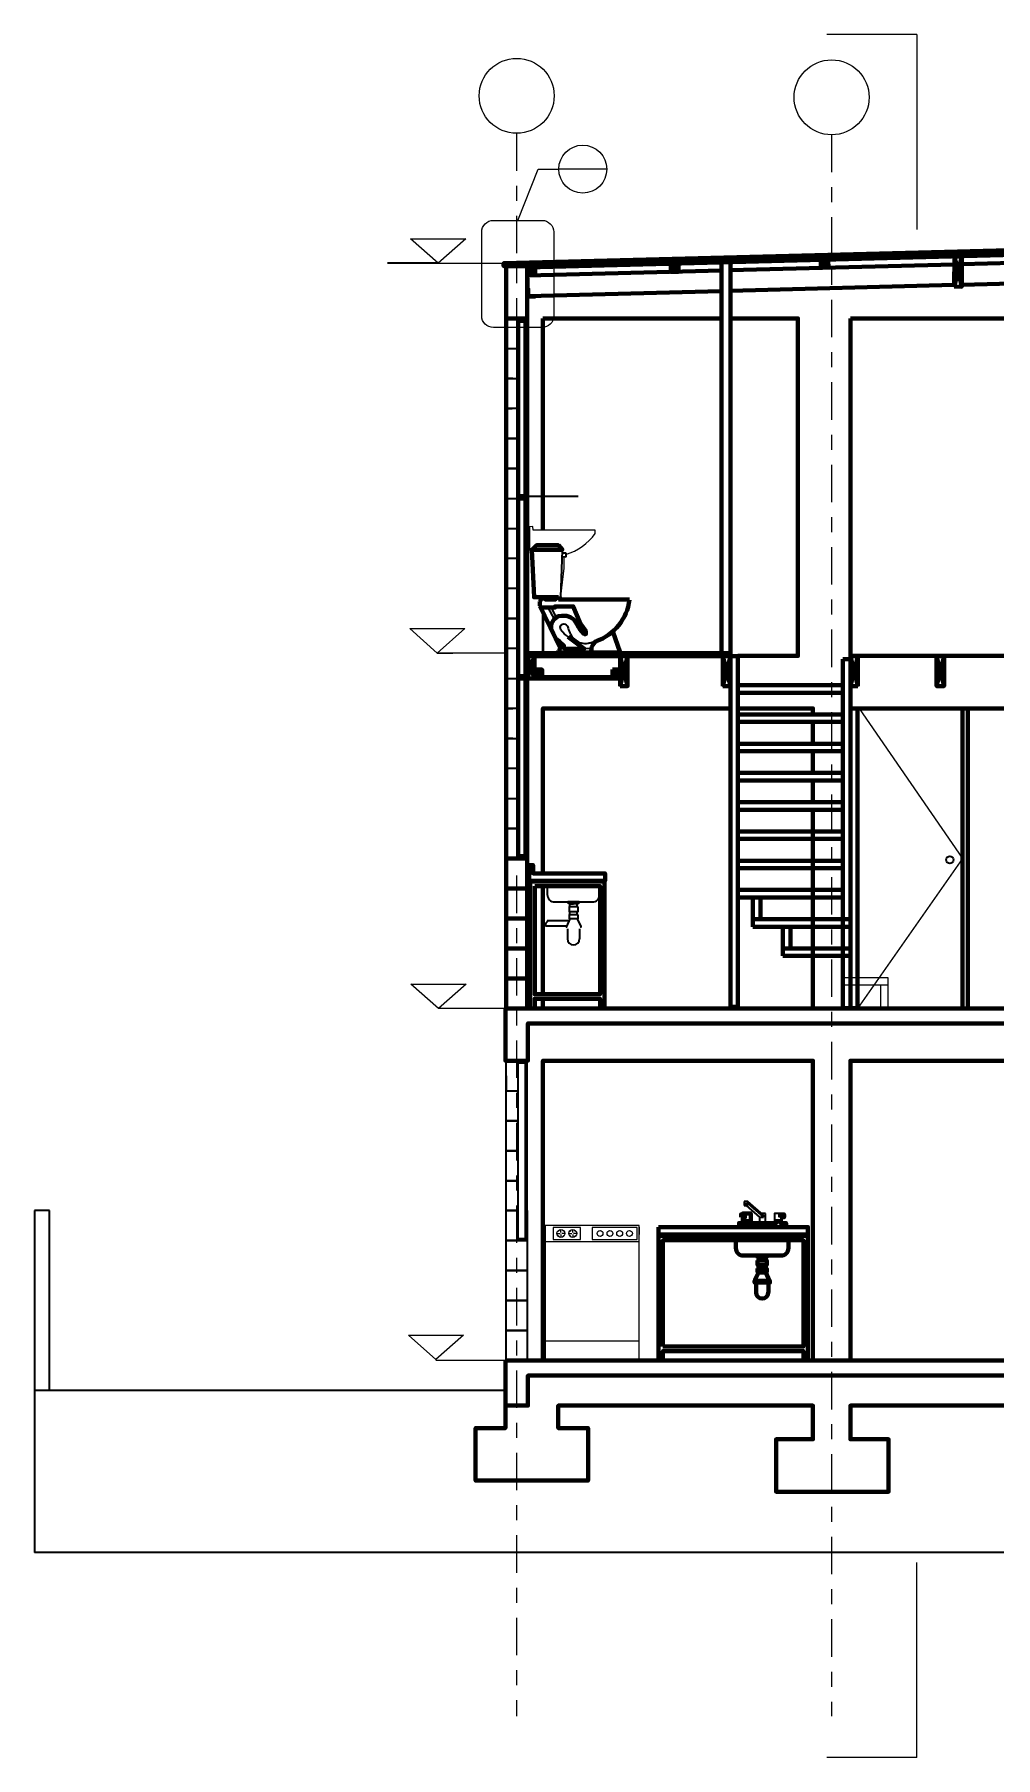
# Model space of a CAD drawing. Header units: metres. Extents: x -111 to 15, y -108 to -10.
# Drawn here: x -110.85 to -104.45, y -34.11 to -22.62 of the extents above; entities that cross this region are included whole.
import ezdxf

# ---------------------------------------------------------------- set-up
doc = ezdxf.new("R2010")
doc.units = ezdxf.units.M
doc.header["$LTSCALE"] = 5
doc.header["$MEASUREMENT"] = 0
doc.linetypes.add('CENTER', pattern=[2, 1.25, -0.25, 0.25, -0.25])
for name, color, linetype, lineweight in [('A-ANNO-SYMB', 3, 'Continuous', 18), ('A-ELEV-MBE1', 7, 'Continuous', 35), ('A-ELEV-MBE2', 4, 'Continuous', 25), ('A-SECT-MCUT', 7, 'Continuous', 35), ('freecad trace layer', 30, 'Continuous', 100)]:
    doc.layers.add(name, color=color, linetype=linetype, lineweight=lineweight)

msp = doc.modelspace()

# ---------------------------------------------------------------- linework, layer by layer
at = {"layer": 'A-ANNO-SYMB', "ltscale": 0.2}
for p, q in [((-104.969, -22.616), (-105.569, -22.616)), ((-104.969, -22.616), (-104.969, -23.916)), ((-104.969, -34.107), (-104.969, -32.807)), ((-104.969, -34.107), (-105.569, -34.107))]:
    msp.add_line(p, q, dxfattribs=at)
at = {"layer": 'A-ANNO-SYMB'}
for p, q in [((-107.631, -23.856), (-107.494, -23.514)), ((-107.494, -23.514), (-107.357, -23.514)), ((-107.037, -23.514), (-107.357, -23.514)), ((-107.531, -25.898), (-107.553, -25.899)), ((-107.553, -25.899), (-107.553, -26.053)), ((-107.528, -25.921), (-107.531, -25.898)), ((-107.114, -25.921), (-107.528, -25.921)), ((-107.114, -25.944), (-107.114, -25.921)), ((-107.553, -26.053), (-107.537, -26.053)), ((-107.341, -26.343), (-107.322, -26.176)), ((-107.322, -26.176), (-107.322, -26.1)), ((-107.339, -26.385), (-107.341, -26.343))]:
    msp.add_line(p, q, dxfattribs=at)
at = {"layer": 'A-ANNO-SYMB', "ltscale": 0.003}
for p, q in [((-105.463, -27.756), (-105.463, -28.711)), ((-105.463, -28.566), (-105.463, -28.711)), ((-105.463, -28.761), (-105.463, -29.111)), ((-105.463, -28.906), (-105.163, -28.906)), ((-105.163, -28.956), (-105.463, -28.956)), ((-105.213, -28.956), (-105.213, -29.111)), ((-105.163, -28.906), (-105.163, -29.111)), ((-107.447, -30.665), (-106.821, -30.665)), ((-107.369, -30.612), (-107.349, -30.612)), ((-107.356, -30.599), (-107.361, -30.594)), ((-107.361, -30.631), (-107.356, -30.625)), ((-107.343, -30.606), (-107.343, -30.586)), ((-107.343, -30.619), (-107.343, -30.639)), ((-107.316, -30.612), (-107.336, -30.612)), ((-107.325, -30.595), (-107.329, -30.599)), ((-107.329, -30.625), (-107.324, -30.631)), ((-107.29, -30.612), (-107.271, -30.612)), ((-107.283, -30.631), (-107.277, -30.625)), ((-107.277, -30.599), (-107.282, -30.594)), ((-107.264, -30.606), (-107.264, -30.586)), ((-107.264, -30.619), (-107.264, -30.639)), ((-107.238, -30.612), (-107.258, -30.612)), ((-107.246, -30.595), (-107.251, -30.599)), ((-107.251, -30.625), (-107.246, -30.631)), ((-106.821, -30.569), (-106.821, -30.619)), ((-106.821, -31.33), (-107.447, -31.33)), ((-107.713, -31.76), (-107.713, -31.91)), ((-107.361, -31.76), (-105.663, -31.76)), ((-107.361, -31.76), (-107.361, -31.91)), ((-105.663, -31.76), (-105.663, -31.985)), ((-105.413, -31.76), (-105.413, -31.985)), ((-105.413, -31.76), (-102.015, -31.76)), ((-107.912, -31.91), (-107.912, -32.26)), ((-107.713, -31.91), (-107.912, -31.91)), ((-107.162, -31.91), (-107.361, -31.91)), ((-107.162, -31.91), (-107.162, -32.26)), ((-105.908, -31.985), (-105.908, -32.335)), ((-105.709, -31.985), (-105.908, -31.985)), ((-105.663, -31.985), (-105.709, -31.985)), ((-105.367, -31.985), (-105.413, -31.985)), ((-105.158, -31.985), (-105.367, -31.985)), ((-105.158, -31.985), (-105.158, -32.335)), ((-107.162, -32.26), (-107.912, -32.26)), ((-105.158, -32.335), (-105.908, -32.335))]:
    msp.add_line(p, q, dxfattribs=at)
at = {"layer": 'A-ANNO-SYMB', "linetype": 'CENTER', "ltscale": 0.04}
for points in [[(-107.638, -23.275), (-107.638, -33.831)], [(-105.538, -23.285), (-105.538, -33.831)]]:
    msp.add_lwpolyline(points, dxfattribs=at)
at = {"layer": 'A-ANNO-SYMB', "ltscale": 0.003}
msp.add_lwpolyline([(-107.793, -23.856), (-107.468, -23.856, -0.414214), (-107.391, -23.933), (-107.391, -24.493, -0.414214), (-107.468, -24.57), (-107.793, -24.57, -0.414214), (-107.871, -24.493), (-107.871, -23.933, -0.414214)], format="xyb", close=True, dxfattribs=at)
at = {"layer": 'A-ANNO-SYMB'}
for points in [[(-108.162, -24.142), (-108.346, -23.979), (-107.978, -23.979)], [(-108.167, -26.741), (-108.351, -26.578), (-107.983, -26.578)], [(-108.159, -29.111), (-108.343, -28.949), (-107.975, -28.949)], [(-108.176, -31.453), (-108.36, -31.29), (-107.992, -31.29)]]:
    msp.add_lwpolyline(points, close=True, dxfattribs=at)
for points in [[(-108.162, -24.142), (-108.162, -24.142), (-108.003, -24.142), (-107.682, -24.142)], [(-107.708, -26.741), (-107.708, -26.741), (-108.167, -26.741), (-108.064, -26.741)], [(-107.708, -29.111), (-107.708, -29.111), (-108.159, -29.111), (-108.159, -29.111)], [(-107.708, -31.46), (-107.708, -31.46), (-108.178, -31.46), (-108.178, -31.46)]]:
    msp.add_lwpolyline(points, dxfattribs=at)
at = {"layer": 'A-ANNO-SYMB', "ltscale": 0.003}
msp.add_lwpolyline([(-105.355, -27.111), (-104.665, -28.111), (-105.365, -29.111)], dxfattribs=at)
for points in [[(-106.821, -31.46), (-106.821, -30.56), (-107.447, -30.56), (-107.447, -31.46)], [(-107.212, -30.652), (-107.212, -30.573), (-107.395, -30.573), (-107.395, -30.652)], [(-106.834, -30.652), (-106.834, -30.573), (-107.134, -30.573), (-107.134, -30.652)]]:
    msp.add_lwpolyline(points, close=True, dxfattribs=at)
at = {"layer": 'A-ANNO-SYMB'}
for centre, radius in [((-107.638, -23.025), 0.25), ((-105.538, -23.035), 0.25), ((-107.197, -23.514), 0.16)]:
    msp.add_circle(centre, radius, dxfattribs=at)
at = {"layer": 'A-ANNO-SYMB', "ltscale": 0.003}
for centre, radius in [((-107.343, -30.612), 0.0261), ((-107.264, -30.612), 0.0261), ((-107.082, -30.612), 0.0196), ((-107.016, -30.612), 0.0196), ((-106.951, -30.612), 0.0196), ((-106.886, -30.612), 0.0196)]:
    msp.add_circle(centre, radius, dxfattribs=at)
at = {"layer": 'A-ANNO-SYMB'}
msp.add_arc((-107.417, -25.725), 0.374, 286.5051, 324.144, dxfattribs=at)
at = {"layer": 'A-ELEV-MBE1'}
for p, q in [((-107.725, -24.142), (-101.674, -23.985)), ((-107.725, -24.16), (-101.674, -24.003)), ((-104.67, -24.148), (-101.739, -24.072)), ((-108.162, -24.142), (-108.5, -24.142)), ((-107.725, -24.142), (-107.725, -24.16)), ((-107.567, -24.16), (-107.568, -24.16)), ((-107.567, -24.16), (-107.566, -24.311)), ((-107.563, -24.224), (-106.275, -24.19)), ((-106.273, -26.741), (-106.273, -24.137)), ((-106.215, -24.187), (-104.72, -24.149)), ((-106.213, -26.741), (-106.213, -24.135)), ((-104.671, -24.285), (-101.813, -24.209)), ((-107.567, -24.314), (-107.564, -24.314)), ((-107.566, -24.311), (-107.562, -24.311)), ((-107.562, -24.311), (-107.562, -24.36)), ((-107.562, -24.36), (-106.276, -24.327)), ((-107.517, -24.361), (-107.517, -24.364)), ((-106.212, -24.325), (-104.721, -24.286)), ((-107.708, -24.711), (-107.708, -24.51)), ((-107.628, -25.711), (-107.628, -24.51)), ((-107.628, -24.51), (-107.578, -24.51)), ((-107.628, -24.525), (-107.578, -24.525)), ((-107.578, -28.111), (-107.578, -24.51)), ((-107.568, -24.711), (-107.568, -24.51)), ((-107.463, -25.921), (-107.463, -24.51)), ((-106.273, -24.51), (-107.463, -24.51)), ((-105.763, -24.51), (-106.213, -24.51)), ((-102.013, -24.51), (-105.413, -24.51)), ((-107.708, -24.911), (-107.708, -24.711)), ((-107.708, -24.711), (-107.628, -24.711)), ((-107.568, -24.711), (-107.568, -25.311)), ((-107.708, -25.111), (-107.708, -24.911)), ((-107.708, -24.911), (-107.628, -24.911)), ((-107.663, -24.911), (-107.708, -24.911)), ((-107.578, -24.911), (-107.568, -24.911)), ((-107.708, -28.111), (-107.708, -25.111)), ((-107.708, -25.111), (-107.668, -25.111)), ((-107.663, -25.111), (-107.708, -25.111)), ((-107.628, -25.111), (-107.708, -25.111)), ((-107.708, -25.311), (-107.628, -25.311)), ((-107.628, -25.311), (-107.708, -25.311)), ((-107.568, -25.311), (-107.578, -25.311)), ((-107.568, -25.311), (-107.568, -25.511)), ((-107.708, -25.511), (-107.628, -25.511)), ((-107.628, -25.511), (-107.708, -25.511)), ((-107.568, -25.511), (-107.578, -25.511)), ((-107.578, -25.511), (-107.568, -25.511)), ((-107.568, -25.511), (-107.568, -25.711)), ((-107.708, -25.711), (-107.628, -25.711)), ((-107.628, -25.696), (-107.578, -25.696)), ((-107.628, -28.111), (-107.628, -25.711)), ((-107.628, -25.711), (-107.578, -25.711)), ((-107.578, -25.696), (-107.229, -25.696)), ((-107.578, -25.711), (-107.568, -25.711)), ((-107.568, -25.711), (-107.568, -27.111)), ((-107.708, -25.911), (-107.628, -25.911)), ((-107.578, -25.911), (-107.568, -25.911)), ((-107.537, -26.052), (-107.333, -26.052)), ((-107.332, -26.073), (-107.311, -26.073)), ((-107.311, -26.073), (-107.311, -26.101)), ((-107.628, -26.111), (-107.708, -26.111)), ((-107.578, -26.111), (-107.568, -26.111)), ((-107.311, -26.101), (-107.333, -26.1)), ((-107.628, -26.311), (-107.708, -26.311)), ((-107.578, -26.311), (-107.568, -26.311)), ((-107.463, -26.369), (-107.463, -26.369)), ((-107.628, -26.511), (-107.708, -26.511)), ((-107.708, -26.511), (-107.628, -26.511)), ((-107.578, -26.511), (-107.568, -26.511)), ((-107.463, -26.741), (-107.463, -26.47)), ((-107.461, -26.475), (-107.461, -26.741)), ((-107.628, -26.711), (-107.708, -26.711)), ((-107.578, -26.711), (-107.568, -26.711)), ((-106.213, -26.741), (-107.568, -26.741)), ((-107.568, -26.741), (-107.568, -26.761)), ((-106.163, -26.761), (-107.568, -26.761)), ((-106.213, -26.761), (-106.213, -26.741)), ((-106.163, -26.761), (-106.213, -26.761)), ((-105.763, -26.76), (-106.163, -26.76)), ((-106.163, -26.761), (-106.163, -27.756)), ((-102.013, -26.76), (-105.413, -26.76)), ((-105.413, -26.76), (-104.813, -26.76)), ((-106.213, -26.781), (-106.213, -27.756)), ((-105.463, -26.781), (-105.463, -27.756)), ((-105.413, -26.781), (-105.463, -26.781)), ((-105.413, -26.781), (-105.413, -29.11)), ((-107.708, -26.911), (-107.628, -26.911)), ((-107.628, -26.896), (-107.578, -26.896)), ((-107.628, -26.911), (-107.578, -26.911)), ((-107.578, -26.911), (-107.568, -26.911)), ((-107.518, -26.901), (-106.948, -26.901)), ((-107.518, -26.911), (-106.948, -26.911)), ((-106.163, -26.956), (-105.463, -26.956)), ((-107.708, -27.111), (-107.663, -27.111)), ((-107.628, -27.111), (-107.708, -27.111)), ((-107.578, -27.111), (-107.568, -27.111)), ((-107.568, -27.111), (-107.568, -27.311)), ((-106.213, -27.11), (-107.463, -27.11)), ((-107.463, -28.211), (-107.463, -27.11)), ((-105.463, -27.006), (-106.163, -27.006)), ((-105.663, -27.11), (-106.163, -27.11)), ((-102.013, -27.11), (-105.413, -27.11)), ((-105.365, -29.011), (-105.365, -27.11)), ((-105.365, -27.111), (-105.365, -29.111)), ((-104.665, -27.111), (-105.365, -27.111)), ((-104.665, -29.011), (-104.665, -27.11)), ((-104.665, -29.111), (-104.665, -27.111)), ((-104.63, -29.111), (-104.63, -27.11)), ((-106.163, -27.151), (-105.463, -27.151)), ((-105.463, -27.201), (-106.163, -27.201)), ((-107.663, -27.311), (-107.708, -27.311)), ((-107.708, -27.311), (-107.628, -27.311)), ((-107.578, -27.311), (-107.568, -27.311)), ((-107.568, -27.311), (-107.568, -27.511)), ((-106.163, -27.346), (-105.463, -27.346)), ((-105.463, -27.396), (-106.163, -27.396)), ((-107.628, -27.511), (-107.708, -27.511)), ((-107.578, -27.511), (-107.568, -27.511)), ((-107.568, -27.511), (-107.568, -27.711)), ((-106.163, -27.541), (-105.463, -27.541)), ((-105.463, -27.591), (-106.163, -27.591)), ((-107.708, -27.711), (-107.628, -27.711)), ((-107.578, -27.711), (-107.568, -27.711)), ((-107.568, -27.711), (-107.568, -28.111)), ((-106.163, -27.736), (-105.463, -27.736)), ((-105.463, -27.786), (-106.163, -27.786)), ((-107.628, -27.911), (-107.708, -27.911)), ((-107.708, -27.911), (-107.628, -27.911)), ((-107.578, -27.911), (-107.568, -27.911)), ((-107.708, -28.111), (-107.658, -28.111)), ((-107.568, -28.111), (-107.708, -28.111)), ((-107.568, -28.111), (-107.708, -28.111)), ((-107.628, -28.096), (-107.578, -28.096)), ((-107.628, -28.111), (-107.578, -28.111)), ((-107.554, -28.155), (-107.529, -28.155)), ((-107.554, -28.155), (-107.554, -28.261)), ((-107.049, -28.261), (-107.554, -28.261)), ((-107.547, -28.265), (-107.547, -29.111)), ((-107.052, -28.265), (-107.547, -28.265)), ((-107.529, -28.211), (-107.529, -28.155)), ((-107.529, -28.155), (-107.529, -28.211)), ((-107.049, -28.211), (-107.529, -28.211)), ((-107.463, -28.265), (-107.463, -28.261)), ((-107.052, -28.265), (-107.052, -29.111)), ((-107.049, -28.211), (-107.049, -28.261)), ((-107.082, -28.295), (-107.517, -28.295)), ((-107.517, -28.295), (-107.517, -29.017)), ((-107.463, -29.017), (-107.463, -28.295)), ((-107.082, -28.295), (-107.082, -29.017)), ((-107.284, -28.434), (-107.284, -28.414)), ((-107.284, -28.487), (-107.284, -28.464)), ((-107.234, -28.434), (-107.234, -28.414)), ((-107.234, -28.487), (-107.234, -28.464)), ((-107.306, -28.563), (-107.442, -28.563)), ((-107.29, -28.528), (-107.434, -28.528)), ((-107.3, -28.581), (-107.3, -28.647)), ((-107.284, -28.513), (-107.284, -28.511)), ((-107.234, -28.513), (-107.284, -28.513)), ((-107.234, -28.513), (-107.234, -28.511)), ((-107.218, -28.581), (-107.218, -28.647)), ((-107.082, -29.017), (-107.517, -29.017)), ((-107.082, -29.047), (-107.517, -29.047)), ((-107.517, -29.047), (-107.517, -29.111)), ((-107.463, -29.111), (-107.463, -29.047)), ((-107.082, -29.047), (-107.082, -29.111)), ((-107.708, -30.66), (-107.708, -29.459)), ((-107.628, -30.66), (-107.628, -29.46)), ((-107.628, -29.46), (-107.578, -29.46)), ((-107.628, -29.475), (-107.578, -29.475)), ((-107.578, -30.66), (-107.578, -29.46)), ((-107.568, -30.46), (-107.568, -29.46)), ((-107.463, -29.46), (-107.463, -31.46)), ((-107.708, -29.56), (-107.708, -29.66)), ((-107.708, -29.66), (-107.628, -29.66)), ((-107.708, -29.86), (-107.628, -29.86)), ((-107.628, -29.86), (-107.708, -29.86)), ((-107.708, -30.06), (-107.628, -30.06)), ((-107.628, -30.06), (-107.708, -30.06)), ((-107.708, -30.26), (-107.628, -30.26)), ((-107.628, -30.26), (-107.708, -30.26)), ((-106.096, -30.4), (-106.122, -30.4)), ((-106.122, -30.4), (-106.122, -30.413)), ((-106.122, -30.413), (-106.096, -30.413)), ((-106.122, -30.413), (-106.122, -30.426)), ((-106.122, -30.426), (-106.096, -30.426)), ((-106.108, -30.426), (-106.018, -30.504)), ((-105.992, -30.491), (-106.096, -30.4)), ((-106.096, -30.413), (-106.096, -30.4)), ((-106.096, -30.413), (-105.992, -30.504)), ((-106.096, -30.426), (-106.096, -30.413)), ((-110.753, -30.458), (-110.853, -30.458)), ((-110.853, -30.458), (-110.853, -31.56)), ((-110.753, -30.458), (-110.853, -30.458)), ((-110.853, -30.458), (-110.853, -31.66)), ((-110.753, -31.56), (-110.753, -30.458)), ((-110.753, -31.66), (-110.753, -30.458)), ((-107.708, -30.46), (-107.628, -30.46)), ((-107.628, -30.46), (-107.708, -30.46)), ((-107.578, -30.46), (-107.568, -30.46)), ((-107.568, -30.46), (-107.568, -30.66)), ((-106.116, -30.543), (-106.116, -30.53)), ((-106.09, -30.53), (-106.09, -30.543)), ((-106.018, -30.504), (-105.992, -30.504)), ((-106.018, -30.504), (-106.018, -30.543)), ((-105.979, -30.478), (-106.007, -30.478)), ((-105.992, -30.504), (-105.992, -30.491)), ((-105.979, -30.543), (-105.979, -30.478)), ((-105.907, -30.53), (-105.907, -30.543)), ((-105.881, -30.543), (-105.881, -30.53)), ((-107.568, -30.66), (-107.708, -30.66)), ((-107.628, -30.645), (-107.578, -30.645)), ((-107.628, -30.66), (-107.578, -30.66)), ((-106.693, -30.569), (-105.696, -30.569)), ((-106.693, -30.619), (-106.693, -30.569)), ((-106.693, -30.619), (-105.696, -30.619)), ((-106.693, -31.396), (-106.693, -30.627)), ((-106.693, -30.627), (-106.194, -30.627)), ((-106.663, -31.366), (-106.663, -30.657)), ((-106.663, -30.657), (-106.194, -30.657)), ((-105.696, -30.627), (-106.194, -30.627)), ((-105.726, -30.657), (-106.194, -30.657)), ((-105.726, -31.366), (-105.726, -30.657)), ((-105.696, -30.619), (-105.696, -30.569)), ((-105.696, -31.396), (-105.696, -30.627)), ((-106.026, -30.792), (-106.026, -30.772)), ((-105.976, -30.792), (-105.976, -30.772)), ((-106.026, -30.846), (-106.026, -30.823)), ((-106.026, -30.872), (-106.026, -30.87)), ((-106.026, -30.872), (-105.976, -30.872)), ((-105.976, -30.846), (-105.976, -30.823)), ((-105.976, -30.872), (-105.976, -30.87)), ((-106.042, -30.94), (-106.042, -31.005)), ((-105.96, -30.94), (-105.96, -31.005)), ((-106.663, -31.366), (-105.726, -31.366)), ((-106.194, -31.366), (-106.663, -31.366)), ((-106.693, -31.396), (-106.693, -31.46)), ((-106.663, -31.396), (-106.663, -31.46)), ((-106.194, -31.396), (-106.663, -31.396)), ((-106.663, -31.396), (-105.726, -31.396)), ((-106.194, -31.396), (-105.726, -31.396)), ((-105.726, -31.396), (-105.726, -31.46)), ((-105.696, -31.396), (-105.696, -31.46)), ((-107.713, -31.66), (-110.853, -31.66)), ((-110.853, -31.66), (-110.853, -32.739)), ((-98.038, -32.739), (-110.853, -32.739))]:
    msp.add_line(p, q, dxfattribs=at)
for points in [[(-107.567, -24.314), (-107.567, -24.364), (-107.517, -24.364), (-107.517, -24.364)], [(-107.564, -24.314), (-107.564, -24.361), (-107.517, -24.361)], [(-105.763, -26.76), (-105.763, -24.51)], [(-105.413, -24.51), (-105.413, -26.76)], [(-107.578, -24.711), (-107.568, -24.711), (-107.568, -24.711), (-107.568, -24.711)], [(-107.568, -25.111), (-107.578, -25.111)], [(-106.885, -26.385), (-107.359, -26.385), (-107.359, -26.369), (-107.343, -26.369), (-107.332, -26.054), (-107.36, -26.022), (-107.506, -26.022), (-107.537, -26.052), (-107.522, -26.369), (-107.359, -26.369)], [(-107.463, -26.369), (-107.484, -26.398), (-107.484, -26.427), (-107.345, -26.71)], [(-107.479, -26.438), (-107.382, -26.438), (-107.382, -26.43), (-107.261, -26.43), (-107.226, -26.513), (-107.212, -26.546), (-107.191, -26.575), (-107.176, -26.596), (-107.176, -26.615), (-107.187, -26.615), (-107.204, -26.597), (-107.229, -26.565), (-107.244, -26.538), (-107.257, -26.518), (-107.276, -26.505), (-107.303, -26.494), (-107.336, -26.494), (-107.362, -26.496), (-107.388, -26.516), (-107.404, -26.539), (-107.409, -26.557), (-107.409, -26.58)], [(-107.449, -26.369), (-107.449, -26.383), (-107.377, -26.383), (-107.377, -26.369)], [(-107.43, -26.438), (-107.388, -26.516)], [(-107.408, -26.438), (-107.375, -26.506)], [(-107.376, -26.647), (-107.353, -26.664), (-107.335, -26.68), (-107.323, -26.691), (-107.323, -26.71)], [(-107.139, -26.712), (-107.345, -26.71), (-107.36, -26.725), (-107.361, -26.737), (-106.947, -26.737), (-106.997, -26.597)], [(-105.663, -27.151), (-105.663, -27.11)], [(-105.413, -27.11), (-105.413, -29.111)], [(-105.663, -27.346), (-105.663, -27.201)], [(-105.663, -27.541), (-105.663, -27.396)], [(-105.663, -27.736), (-105.663, -27.591)], [(-105.663, -29.111), (-105.663, -27.786)], [(-107.434, -28.261), (-107.434, -28.265)], [(-107.084, -28.265), (-107.084, -28.261)], [(-107.291, -28.407), (-107.288, -28.414), (-107.259, -28.414)], [(-107.227, -28.407), (-107.23, -28.414), (-107.259, -28.414)], [(-107.284, -28.513), (-107.306, -28.565), (-107.306, -28.569), (-107.306, -28.569)], [(-107.234, -28.513), (-107.211, -28.565), (-107.211, -28.569), (-107.211, -28.569)], [(-105.663, -29.46), (-107.463, -29.46)], [(-105.413, -29.46), (-105.413, -31.46), (-105.663, -31.46), (-105.663, -29.46)], [(-102.013, -29.46), (-105.413, -29.46)], [(-107.578, -29.66), (-107.568, -29.66)], [(-107.578, -29.86), (-107.568, -29.86)], [(-107.578, -30.06), (-107.568, -30.06)], [(-107.578, -30.26), (-107.568, -30.26)], [(-105.907, -30.543), (-106.155, -30.543), (-106.155, -30.569), (-105.842, -30.569), (-105.842, -30.543), (-105.881, -30.543)], [(-106.129, -30.485), (-106.129, -30.478), (-106.077, -30.478), (-106.077, -30.53), (-106.129, -30.53), (-106.129, -30.504)], [(-105.868, -30.485), (-105.868, -30.478), (-105.92, -30.478), (-105.92, -30.53), (-105.868, -30.53), (-105.868, -30.504)], [(-106.176, -30.627), (-106.176, -30.619)], [(-105.826, -30.619), (-105.826, -30.627)], [(-106.033, -30.766), (-106.03, -30.772), (-106.001, -30.772)], [(-105.969, -30.766), (-105.972, -30.772), (-106.001, -30.772)], [(-106.026, -30.872), (-106.049, -30.923), (-106.049, -30.928), (-106.049, -30.928)], [(-105.976, -30.872), (-105.954, -30.923), (-105.954, -30.928), (-105.954, -30.928)]]:
    msp.add_lwpolyline(points, dxfattribs=at)
for points in [[(-107.434, -28.295), (-107.434, -28.351, 0.414214), (-107.384, -28.401), (-107.134, -28.401, 0.414214), (-107.084, -28.351), (-107.084, -28.295)], [(-105.826, -30.657), (-105.826, -30.71, -0.414214), (-105.876, -30.76), (-106.126, -30.76, -0.414214), (-106.176, -30.71), (-106.176, -30.657)]]:
    msp.add_lwpolyline(points, format="xyb", dxfattribs=at)
for points in [[(-107.221, -28.401), (-107.296, -28.401), (-107.296, -28.407), (-107.221, -28.407)], [(-107.228, -28.434), (-107.289, -28.434), (-107.289, -28.464), (-107.228, -28.464)], [(-107.228, -28.487), (-107.289, -28.487), (-107.289, -28.511), (-107.228, -28.511)], [(-106.142, -30.504), (-106.142, -30.485), (-106.116, -30.485), (-106.116, -30.504)], [(-105.855, -30.504), (-105.855, -30.485), (-105.881, -30.485), (-105.881, -30.504)], [(-106.039, -30.76), (-105.964, -30.76), (-105.964, -30.766), (-106.039, -30.766)], [(-106.032, -30.792), (-105.971, -30.792), (-105.971, -30.823), (-106.032, -30.823)], [(-106.032, -30.846), (-105.971, -30.846), (-105.971, -30.87), (-106.032, -30.87)], [(-106.052, -30.928), (-105.95, -30.928), (-105.95, -30.94), (-106.052, -30.94)], [(-105.726, -31.396), (-106.194, -31.396), (-106.194, -31.396), (-105.726, -31.396)]]:
    msp.add_lwpolyline(points, close=True, dxfattribs=at)
msp.add_circle((-104.75, -28.12), 0.025, dxfattribs=at)
for centre, radius, start, end in [((-107.222, -26.343), 0.339, 289.6671, 352.8298), ((-107.068, -26.723), 0.0725, 123.4899, 190.9468), ((-107.259, -28.647), 0.0409, 180, 0), ((-106.001, -31.005), 0.0409, 180, 0)]:
    msp.add_arc(centre, radius, start, end, dxfattribs=at)
msp.add_spline([(-107.187, -26.712), (-107.221, -26.681), (-107.281, -26.643), (-107.33, -26.603), (-107.347, -26.567), (-107.339, -26.551), (-107.308, -26.552), (-107.295, -26.575), (-107.28, -26.616), (-107.244, -26.655), (-107.209, -26.673), (-107.161, -26.675), (-107.135, -26.669), (-107.108, -26.663)], degree=3, dxfattribs=at)
msp.add_open_spline([(-107.434, -28.528), (-107.434, -28.535), (-107.452, -28.546), (-107.446, -28.558), (-107.442, -28.563)], degree=3, knots=[0.01199805, 0.01199805, 0.01199805, 0.01199805, 0.03527208, 0.0529338, 0.0529338, 0.0529338, 0.0529338], dxfattribs=at)
at = {"layer": 'A-ELEV-MBE2', "ltscale": 0.003}
for p, q in [((-106.213, -27.756), (-106.213, -29.101)), ((-106.163, -27.756), (-106.163, -28.516)), ((-106.163, -27.931), (-105.463, -27.931)), ((-105.463, -27.981), (-106.163, -27.981)), ((-106.163, -28.126), (-105.463, -28.126)), ((-105.463, -28.176), (-106.163, -28.176)), ((-106.163, -28.321), (-105.463, -28.321)), ((-105.463, -28.371), (-106.163, -28.371)), ((-106.163, -28.371), (-106.163, -28.566)), ((-106.063, -28.371), (-106.063, -28.566)), ((-106.013, -28.371), (-106.013, -28.516)), ((-106.163, -28.566), (-106.163, -28.711)), ((-106.063, -28.516), (-105.413, -28.516)), ((-105.413, -28.566), (-106.063, -28.566)), ((-105.863, -28.566), (-105.863, -28.761)), ((-105.813, -28.566), (-105.813, -28.711)), ((-105.863, -28.711), (-105.413, -28.711)), ((-106.163, -28.761), (-106.163, -29.111)), ((-105.413, -28.761), (-105.863, -28.761))]:
    msp.add_line(p, q, dxfattribs=at)
at = {"layer": 'A-SECT-MCUT'}
for p, q in [((-104.694, -24.086), (-101.738, -24.009)), ((-107.567, -24.16), (-104.697, -24.086)), ((-107.567, -24.17), (-104.697, -24.096)), ((-105.61, -24.121), (-105.559, -24.17)), ((-105.56, -24.12), (-105.609, -24.172)), ((-104.669, -24.098), (-104.721, -24.297)), ((-104.719, -24.097), (-104.671, -24.298)), ((-104.697, -24.096), (-104.697, -24.086)), ((-104.697, -24.097), (-104.697, -24.097)), ((-104.694, -24.096), (-101.739, -24.019)), ((-104.694, -24.096), (-104.694, -24.086)), ((-107.565, -24.172), (-107.514, -24.221)), ((-107.515, -24.17), (-107.564, -24.222)), ((-106.61, -24.148), (-106.559, -24.198)), ((-106.56, -24.147), (-106.609, -24.199)), ((-107.518, -26.761), (-107.568, -26.911)), ((-107.568, -26.761), (-107.518, -26.911)), ((-106.898, -26.761), (-106.948, -26.961)), ((-106.948, -26.761), (-106.898, -26.961)), ((-106.213, -26.761), (-106.263, -26.961)), ((-106.263, -26.761), (-106.213, -26.961)), ((-105.413, -26.761), (-105.363, -26.961)), ((-105.363, -26.761), (-105.413, -26.961)), ((-104.838, -26.761), (-104.788, -26.961)), ((-104.788, -26.761), (-104.838, -26.961)), ((-107.468, -26.851), (-107.518, -26.901)), ((-107.518, -26.851), (-107.468, -26.901)), ((-106.948, -26.851), (-106.998, -26.901)), ((-106.998, -26.851), (-106.948, -26.901)), ((-107.713, -29.111), (-101.663, -29.111)), ((-107.713, -29.46), (-107.713, -29.111)), ((-101.813, -29.211), (-107.563, -29.211)), ((-107.563, -29.211), (-107.563, -29.46)), ((-107.563, -29.46), (-107.713, -29.46))]:
    msp.add_line(p, q, dxfattribs=at)
for points in [[(-105.61, -24.121), (-105.56, -24.12), (-105.559, -24.17), (-105.609, -24.172)], [(-104.719, -24.097), (-104.669, -24.098), (-104.671, -24.298), (-104.721, -24.297)], [(-107.708, -24.16), (-107.568, -24.16), (-107.568, -24.51), (-107.708, -24.51)], [(-107.565, -24.172), (-107.515, -24.17), (-107.514, -24.221), (-107.564, -24.222)], [(-106.61, -24.148), (-106.56, -24.147), (-106.559, -24.198), (-106.609, -24.199)], [(-107.518, -26.761), (-107.568, -26.761), (-107.568, -26.911), (-107.518, -26.911)], [(-106.898, -26.761), (-106.948, -26.761), (-106.948, -26.961), (-106.898, -26.961)], [(-106.213, -26.761), (-106.263, -26.761), (-106.263, -26.961), (-106.213, -26.961)], [(-105.363, -26.761), (-105.413, -26.761), (-105.413, -26.961), (-105.363, -26.961)], [(-104.788, -26.761), (-104.838, -26.761), (-104.838, -26.961), (-104.788, -26.961)], [(-107.708, -28.111), (-107.568, -28.111), (-107.568, -28.311), (-107.708, -28.311)], [(-107.708, -28.311), (-107.568, -28.311), (-107.568, -28.511), (-107.708, -28.511)], [(-107.708, -28.511), (-107.568, -28.511), (-107.568, -28.711), (-107.708, -28.711)], [(-107.708, -28.711), (-107.568, -28.711), (-107.568, -28.911), (-107.708, -28.911)], [(-107.708, -28.911), (-107.568, -28.911), (-107.568, -29.111), (-107.708, -29.111)], [(-107.708, -30.66), (-107.568, -30.66), (-107.568, -30.86), (-107.708, -30.86)], [(-107.708, -30.86), (-107.568, -30.86), (-107.568, -31.06), (-107.708, -31.06)], [(-107.708, -31.06), (-107.568, -31.06), (-107.568, -31.26), (-107.708, -31.26)], [(-107.708, -31.26), (-107.568, -31.26), (-107.568, -31.46), (-107.708, -31.46)]]:
    msp.add_lwpolyline(points, close=True, dxfattribs=at)
for points in [[(-107.518, -26.851), (-107.518, -26.901), (-107.468, -26.901), (-107.468, -26.851), (-107.518, -26.851)], [(-106.998, -26.851), (-106.998, -26.901), (-106.948, -26.901), (-106.948, -26.851), (-106.998, -26.851)], [(-107.563, -31.46), (-107.563, -31.46), (-107.713, -31.46), (-107.713, -31.76), (-107.563, -31.76), (-107.563, -31.56)], [(-101.663, -31.46), (-107.713, -31.46)], [(-107.563, -31.56), (-101.813, -31.56)]]:
    msp.add_lwpolyline(points, dxfattribs=at)
at = {"layer": 'freecad trace layer'}
for p, q in [((-105.61, -24.121), (-105.559, -24.17)), ((-105.609, -24.172), (-105.56, -24.12)), ((-104.721, -24.297), (-104.669, -24.098)), ((-104.719, -24.097), (-104.671, -24.298)), ((-104.697, -24.096), (-104.697, -24.086)), ((-104.694, -24.086), (-104.694, -24.096)), ((-101.739, -24.072), (-104.67, -24.148)), ((-107.565, -24.172), (-107.514, -24.221)), ((-107.564, -24.222), (-107.515, -24.17)), ((-107.563, -24.224), (-106.275, -24.19)), ((-106.61, -24.148), (-106.559, -24.198)), ((-106.609, -24.199), (-106.56, -24.147)), ((-106.273, -24.137), (-106.273, -26.741)), ((-106.215, -24.187), (-104.72, -24.149)), ((-106.213, -26.761), (-106.213, -24.135)), ((-104.721, -24.286), (-106.212, -24.325)), ((-107.628, -24.51), (-107.628, -25.711)), ((-107.578, -28.111), (-107.578, -24.51)), ((-107.568, -24.51), (-107.568, -26.741)), ((-107.463, -25.921), (-107.463, -24.51)), ((-107.463, -24.51), (-106.273, -24.51)), ((-107.628, -26.911), (-107.628, -25.711)), ((-107.463, -26.369), (-107.484, -26.398)), ((-107.484, -26.398), (-107.484, -26.427)), ((-107.484, -26.427), (-107.345, -26.71)), ((-107.359, -26.385), (-107.359, -26.385)), ((-107.359, -26.385), (-106.885, -26.385)), ((-106.947, -26.737), (-106.997, -26.597)), ((-107.568, -26.761), (-107.518, -26.911)), ((-107.518, -26.761), (-107.568, -26.911)), ((-107.36, -26.725), (-107.361, -26.737)), ((-107.361, -26.737), (-106.947, -26.737)), ((-107.345, -26.71), (-107.36, -26.725)), ((-106.948, -26.961), (-106.898, -26.761)), ((-106.948, -26.761), (-106.898, -26.961)), ((-106.263, -26.761), (-106.213, -26.961)), ((-106.263, -26.961), (-106.213, -26.761)), ((-105.413, -26.761), (-105.363, -26.961)), ((-105.413, -26.961), (-105.363, -26.761)), ((-104.838, -26.961), (-104.788, -26.761)), ((-104.838, -26.761), (-104.788, -26.961)), ((-107.518, -26.851), (-107.468, -26.901)), ((-107.518, -26.901), (-107.468, -26.851)), ((-106.998, -26.851), (-106.948, -26.901)), ((-106.998, -26.901), (-106.948, -26.851)), ((-107.628, -26.911), (-107.628, -28.111)), ((-107.568, -26.911), (-107.568, -28.111)), ((-105.663, -27.201), (-105.663, -27.346)), ((-105.663, -27.396), (-105.663, -27.541)), ((-105.663, -27.591), (-105.663, -27.736)), ((-105.663, -27.786), (-105.663, -29.111)), ((-107.708, -28.111), (-107.568, -28.111)), ((-107.568, -28.111), (-107.568, -29.111)), ((-107.708, -28.311), (-107.568, -28.311)), ((-107.463, -28.295), (-107.463, -29.017)), ((-106.063, -28.516), (-106.063, -28.371)), ((-106.013, -28.516), (-106.013, -28.371)), ((-107.708, -28.511), (-107.568, -28.511)), ((-105.863, -28.711), (-105.863, -28.566)), ((-105.813, -28.711), (-105.813, -28.566)), ((-107.708, -28.711), (-107.568, -28.711)), ((-107.708, -28.911), (-107.568, -28.911)), ((-107.463, -29.047), (-107.463, -29.111)), ((-106.176, -30.619), (-106.176, -30.627)), ((-106.176, -30.657), (-106.176, -30.71)), ((-105.826, -30.619), (-105.826, -30.627)), ((-105.826, -30.657), (-105.826, -30.71)), ((-106.126, -30.76), (-105.876, -30.76)), ((-106.039, -30.76), (-106.039, -30.766)), ((-106.039, -30.766), (-105.964, -30.766)), ((-106.033, -30.766), (-106.03, -30.772)), ((-106.03, -30.772), (-105.972, -30.772)), ((-106.026, -30.772), (-106.026, -30.792)), ((-105.976, -30.792), (-106.026, -30.792)), ((-105.976, -30.772), (-105.976, -30.792)), ((-105.972, -30.772), (-105.969, -30.766)), ((-105.964, -30.766), (-105.964, -30.76)), ((-106.042, -30.94), (-106.042, -31.005)), ((-105.96, -30.94), (-105.96, -31.005))]:
    msp.add_line(p, q, dxfattribs=at)
for points in [[(-101.674, -24.003), (-101.674, -23.985), (-107.725, -24.142), (-107.725, -24.16), (-101.674, -24.003)], [(-101.739, -24.019), (-101.739, -24.009), (-107.567, -24.16), (-107.567, -24.17), (-101.739, -24.019)], [(-105.61, -24.121), (-105.609, -24.172), (-105.559, -24.17), (-105.56, -24.12), (-105.61, -24.121)], [(-104.721, -24.297), (-104.719, -24.097), (-104.669, -24.098), (-104.671, -24.298), (-104.721, -24.297)], [(-101.739, -24.072), (-101.74, -24.159), (-101.813, -24.159), (-101.813, -24.209), (-104.669, -24.285)], [(-107.567, -24.17), (-107.566, -24.311), (-107.562, -24.311), (-107.562, -24.36)], [(-107.565, -24.172), (-107.564, -24.222), (-107.514, -24.221), (-107.515, -24.17), (-107.565, -24.172)], [(-106.61, -24.148), (-106.609, -24.199), (-106.559, -24.198), (-106.56, -24.147), (-106.61, -24.148)], [(-107.567, -24.314), (-107.564, -24.314), (-107.564, -24.361), (-107.517, -24.361), (-107.517, -24.364), (-107.567, -24.364), (-107.567, -24.314)], [(-107.562, -24.36), (-106.276, -24.327)], [(-107.708, -24.51), (-107.708, -29.111)], [(-106.213, -24.51), (-105.763, -24.51), (-105.763, -26.76), (-106.163, -26.76)], [(-107.537, -26.052), (-107.506, -26.022), (-107.36, -26.022), (-107.333, -26.052), (-107.537, -26.052), (-107.522, -26.369), (-107.359, -26.369)], [(-107.479, -26.438), (-107.382, -26.438), (-107.382, -26.43), (-107.261, -26.43), (-107.212, -26.546), (-107.176, -26.596), (-107.176, -26.615), (-107.187, -26.615), (-107.204, -26.597), (-107.216, -26.581), (-107.229, -26.565), (-107.244, -26.538), (-107.257, -26.518), (-107.276, -26.505), (-107.303, -26.494), (-107.336, -26.494), (-107.362, -26.496), (-107.388, -26.516), (-107.404, -26.539), (-107.409, -26.557), (-107.409, -26.58), (-107.376, -26.647), (-107.353, -26.664), (-107.323, -26.691), (-107.323, -26.71), (-107.187, -26.712), (-107.295, -26.634)], [(-107.377, -26.369), (-107.377, -26.383), (-107.449, -26.383), (-107.449, -26.369)], [(-107.463, -28.211), (-107.463, -27.11), (-106.213, -27.11)], [(-106.163, -27.11), (-105.663, -27.11), (-105.663, -27.151)], [(-102.013, -29.111), (-102.013, -27.11), (-104.63, -27.11), (-104.63, -29.111)], [(-107.554, -28.155), (-107.529, -28.155), (-107.529, -28.211), (-107.049, -28.211), (-107.049, -28.261), (-107.554, -28.261), (-107.554, -28.155)], [(-107.547, -29.111), (-107.547, -28.265), (-107.052, -28.265), (-107.052, -29.111)], [(-107.517, -29.111), (-107.517, -29.047), (-107.082, -29.047), (-107.082, -29.111)], [(-107.713, -29.111), (-107.713, -29.46), (-107.563, -29.46), (-107.563, -29.211), (-101.813, -29.211), (-101.813, -29.46), (-101.663, -29.46), (-101.663, -29.111), (-107.713, -29.111)], [(-105.663, -31.46), (-105.663, -29.46), (-107.463, -29.46), (-107.463, -31.46)], [(-105.413, -31.46), (-105.413, -29.46), (-102.013, -29.46), (-102.013, -31.46)], [(-106.155, -30.569), (-106.155, -30.543), (-105.907, -30.543), (-105.907, -30.53), (-105.881, -30.53), (-105.881, -30.543), (-105.842, -30.543), (-105.842, -30.569)], [(-106.129, -30.485), (-106.129, -30.478), (-106.077, -30.478), (-106.077, -30.53), (-106.129, -30.53), (-106.129, -30.504), (-106.116, -30.504), (-106.116, -30.485), (-106.129, -30.485)], [(-106.693, -31.46), (-106.693, -30.627), (-105.696, -30.627), (-105.696, -31.46), (-105.726, -31.46), (-105.726, -31.396), (-106.663, -31.396), (-106.663, -31.46), (-106.693, -31.46)], [(-106.049, -30.928), (-105.954, -30.928), (-105.954, -30.923), (-105.976, -30.872), (-106.026, -30.872), (-106.049, -30.923), (-106.049, -30.928)], [(-107.713, -31.46), (-107.713, -31.76), (-107.563, -31.76), (-107.563, -31.56), (-101.813, -31.56), (-101.813, -31.76), (-101.663, -31.76), (-101.663, -31.46), (-107.713, -31.46)], [(-107.713, -31.76), (-107.713, -31.91), (-107.912, -31.91), (-107.912, -32.26), (-107.162, -32.26), (-107.162, -31.91), (-107.361, -31.91), (-107.361, -31.76), (-105.663, -31.76), (-105.663, -31.985), (-105.908, -31.985), (-105.908, -32.335), (-105.158, -32.335), (-105.158, -31.985), (-105.413, -31.985), (-105.413, -31.76), (-102.015, -31.76), (-102.015, -31.91), (-102.214, -31.91), (-102.214, -32.26), (-101.464, -32.26), (-101.464, -31.91), (-101.663, -31.91), (-101.663, -31.76)]]:
    msp.add_lwpolyline(points, dxfattribs=at)
for points in [[(-107.708, -24.16), (-107.708, -24.51), (-107.568, -24.51), (-107.568, -24.16)], [(-107.628, -24.525), (-107.628, -24.51), (-107.578, -24.51), (-107.578, -24.525)], [(-105.413, -24.51), (-105.413, -26.76), (-102.013, -26.76), (-102.013, -24.51)], [(-107.628, -25.696), (-107.628, -25.711), (-107.578, -25.711), (-107.578, -25.696)], [(-107.568, -26.761), (-107.568, -26.741), (-106.213, -26.741), (-106.213, -26.761)], [(-107.568, -26.761), (-107.568, -26.911), (-107.518, -26.911), (-107.518, -26.761)], [(-106.948, -26.961), (-106.948, -26.761), (-106.898, -26.761), (-106.898, -26.961)], [(-106.263, -26.961), (-106.263, -26.761), (-106.213, -26.761), (-106.213, -26.961)], [(-106.163, -26.761), (-106.163, -29.101), (-106.213, -29.101), (-106.213, -26.761)], [(-105.363, -26.961), (-105.363, -26.761), (-105.413, -26.761), (-105.413, -26.961)], [(-104.838, -26.761), (-104.838, -26.961), (-104.788, -26.961), (-104.788, -26.761)], [(-107.518, -26.851), (-107.518, -26.901), (-107.468, -26.901), (-107.468, -26.851)], [(-106.998, -26.851), (-106.998, -26.901), (-106.948, -26.901), (-106.948, -26.851)], [(-105.463, -26.781), (-105.463, -29.11), (-105.413, -29.11), (-105.413, -26.781)], [(-107.628, -26.911), (-107.628, -26.896), (-107.578, -26.896), (-107.578, -26.911)], [(-107.518, -26.911), (-107.518, -26.901), (-106.948, -26.901), (-106.948, -26.911)], [(-106.163, -26.956), (-106.163, -27.006), (-105.463, -27.006), (-105.463, -26.956)], [(-105.365, -27.11), (-105.365, -29.11), (-105.413, -29.11), (-105.413, -27.11)], [(-105.365, -27.111), (-105.365, -27.11), (-104.665, -27.11), (-104.665, -27.111)], [(-104.665, -27.11), (-104.665, -29.111), (-104.63, -29.111), (-104.63, -27.11)], [(-106.163, -27.151), (-106.163, -27.201), (-105.463, -27.201), (-105.463, -27.151)], [(-106.163, -27.346), (-106.163, -27.396), (-105.463, -27.396), (-105.463, -27.346)], [(-106.163, -27.591), (-106.163, -27.541), (-105.463, -27.541), (-105.463, -27.591)], [(-106.163, -27.786), (-106.163, -27.736), (-105.463, -27.736), (-105.463, -27.786)], [(-106.163, -27.981), (-106.163, -27.931), (-105.463, -27.931), (-105.463, -27.981)], [(-107.628, -28.096), (-107.628, -28.111), (-107.578, -28.111), (-107.578, -28.096)], [(-106.163, -28.176), (-106.163, -28.126), (-105.463, -28.126), (-105.463, -28.176)], [(-107.517, -28.295), (-107.517, -29.017), (-107.082, -29.017), (-107.082, -28.295)], [(-106.163, -28.371), (-106.163, -28.321), (-105.463, -28.321), (-105.463, -28.371)], [(-106.063, -28.566), (-106.063, -28.516), (-105.413, -28.516), (-105.413, -28.566)], [(-105.863, -28.761), (-105.863, -28.711), (-105.413, -28.711), (-105.413, -28.761)], [(-106.142, -30.504), (-106.142, -30.485), (-106.116, -30.485), (-106.116, -30.504)], [(-105.881, -30.504), (-105.881, -30.485), (-105.855, -30.485), (-105.855, -30.504)], [(-106.693, -30.569), (-106.693, -30.619), (-105.696, -30.619), (-105.696, -30.569)], [(-106.663, -31.366), (-106.663, -30.657), (-105.726, -30.657), (-105.726, -31.366)], [(-106.032, -30.792), (-106.032, -30.823), (-105.971, -30.823), (-105.971, -30.792)], [(-106.032, -30.846), (-106.032, -30.87), (-105.971, -30.87), (-105.971, -30.846)], [(-106.026, -30.823), (-106.026, -30.846), (-105.976, -30.846), (-105.976, -30.823)], [(-106.026, -30.87), (-106.026, -30.872), (-105.976, -30.872), (-105.976, -30.87)], [(-106.052, -30.928), (-106.052, -30.94), (-105.95, -30.94), (-105.95, -30.928)]]:
    msp.add_lwpolyline(points, close=True, dxfattribs=at)
for centre, radius, start, end in [((-107.222, -26.343), 0.339, 289.6671, 352.8298), ((-107.068, -26.723), 0.0725, 123.4899, 190.9468), ((-106.126, -30.71), 0.05, 180, 270), ((-105.876, -30.71), 0.05, 270, 0), ((-106.001, -31.005), 0.0409, 180, 0)]:
    msp.add_arc(centre, radius, start, end, dxfattribs=at)

doc.saveas('drawing.dxf')
